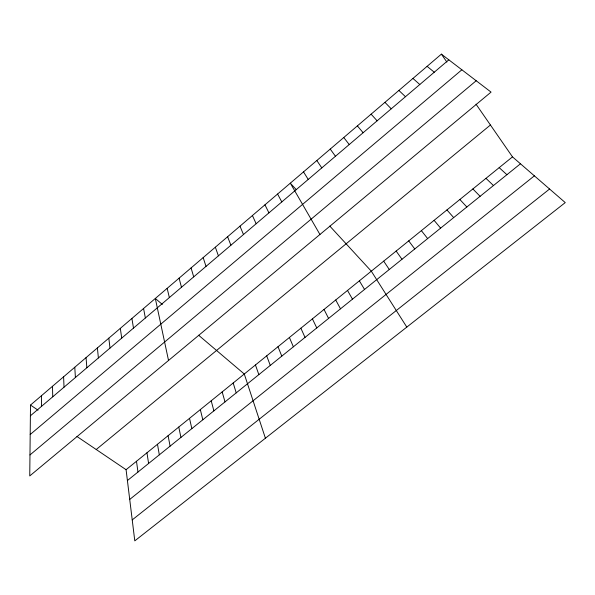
<?xml version="1.0" encoding="UTF-8"?>
<svg xmlns="http://www.w3.org/2000/svg" width="595" height="595" viewBox="0 0 595 595"><rect width="100%" height="100%" fill="white"/><g stroke="black" fill="none" stroke-linecap="round" stroke-linejoin="round"><path stroke-width="0.89" d="M30.501 405.069L29.75 475.94L491.054 92.106L441.386 54.138L30.501 405.069L38.028 410.163M30.39 415.808L448.823 59.82M30.189 434.521L461.861 69.794M29.973 454.937L476.193 80.742M96.226 449.515L490.429 125.01M126.081 469.7L512.488 156.879L565.25 202.597L134.79 540.862L126.081 469.7L76.956 436.485M127.412 480.552L520.454 163.789M129.717 499.421L534.37 175.845M132.224 519.896L549.579 189.017M427.113 66.335L434.253 72.218M162.346 304.432L155.317 298.467L168.534 360.466M198.626 335.238L244.285 374.01L265.407 438.218M412.945 78.436L419.795 84.512M499.183 167.649L506.903 174.707M398.888 90.44L405.463 96.71M485.981 178.336L493.456 185.551M472.876 188.95L480.098 196.313M384.943 102.347L391.235 108.811M459.861 199.489L466.844 206.993M296.325 189.708L290.308 183.171L319.939 234.482M329.801 226.085L371.302 271.179L406.809 327.101M371.109 114.166L377.126 120.815M446.934 209.946L453.68 217.599M357.379 125.887L363.129 132.73M434.105 220.336L440.62 228.13M421.372 230.644L427.649 238.588M343.754 137.527L349.235 144.54M408.72 240.886L414.767 248.963M330.24 149.07L335.461 156.262M396.158 251.053L401.982 259.264M441.386 54.138L446.875 62.066M476.022 104.185L512.488 156.879M316.83 160.524L321.791 167.894M383.686 261.153L389.286 269.498M303.517 171.895L308.225 179.437M359.365 280.84L364.534 289.445M347.51 290.442L352.471 299.173M335.729 299.977L340.489 308.827M277.582 194.044L281.799 201.913M324.03 309.445L328.589 318.422M264.954 204.829L268.933 212.861M312.412 318.853L316.771 327.942M252.414 215.539L256.162 223.727M300.869 328.202L305.027 337.41M289.401 337.484L293.365 346.803M239.971 226.167L243.481 234.512M278.006 346.707L281.785 356.145M227.61 236.721L230.897 245.222M266.694 355.87L270.279 365.412M215.345 247.2L218.41 255.843M255.448 364.966L258.847 374.627M203.17 257.598L206.011 266.389M233.188 382.994L236.215 392.864M191.077 267.929L193.702 276.861M222.166 391.919L225.014 401.893M179.073 278.177L181.482 287.259M211.21 400.785L213.88 410.862M200.329 409.591L202.828 419.772M167.158 288.359L169.359 297.574M189.515 418.345L191.843 428.631M178.775 427.039L180.925 437.422M168.102 435.681L170.088 446.161M143.573 308.5L145.358 317.99M157.496 444.264L159.311 454.84M131.904 318.459L133.488 328.09M146.958 452.795L148.609 463.468M120.324 328.358L121.707 338.116M136.486 461.274L137.973 472.036M108.818 338.183L110.008 348.068M97.394 347.934L98.391 357.952M86.052 357.625L86.855 367.762M74.784 367.249L75.401 377.505M63.598 376.799L64.029 387.181M52.494 386.289L52.739 396.791M41.457 395.712L41.524 406.333"/></g></svg>
